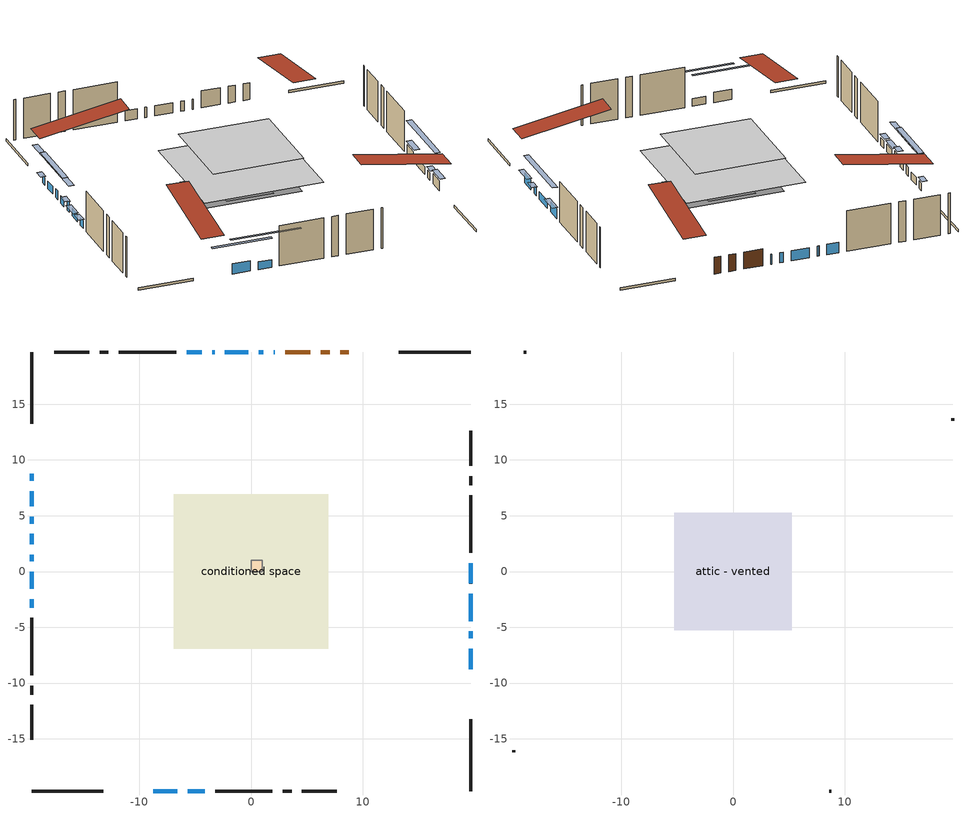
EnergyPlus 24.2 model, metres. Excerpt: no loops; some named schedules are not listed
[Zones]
conditioned space
 floor outside (Floor1 construction): -2.73,-2.73 -2.73,2.73 2.73,2.73 2.73,-2.73 z0
 floor adiabatic (AdiabaticFloorConstruction): -6.93,-6.93 -6.93,6.93 6.93,6.93 6.93,-6.93 z2.44
 floor foundation (Slab1 construction): -5.79,-3.51 -5.79,3.51 5.79,3.51 5.79,-3.51 z0
 wall outside (RimJoist1 construction): 19.67,19.67 13.25,19.67 / -19.67,-19.67 -13.25,-19.67 / -19.67,19.67 -19.67,13.25 / 19.67,-19.67 19.67,-13.25 z0:0.3
 wall outside (AdiabaticWallConstruction 1): 8.74,19.67 7.98,19.67 / 7.05,19.67 6.24,19.67 / 5.31,19.67 3.07,19.67 z0:2.03
 wall outside (AdiabaticWallConstruction): 19.67,-8.74 19.67,-6.91 / 2.14,19.67 2.04,19.67 / 1.11,19.67 0.7,19.67 / -0.23,19.67 -2.34,19.67 / 19.67,-1.08 19.67,0.75 / -3.27,19.67 -3.48,19.67 / -4.4,19.67 -5.78,19.67 / -8.74,-19.67 -6.6,-19.67 / -19.67,1.52 -19.67,0.91 z0:1.22; -19.67,8.74 -19.67,8.13 / 19.67,-5.98 19.67,-5.37 / 19.67,-4.44 19.67,-2 / -19.67,7.2 -19.67,5.83 / -19.67,3.36 -19.67,2.45 / -5.68,-19.67 -4.15,-19.67 / -19.67,-0.02 -19.67,-1.55 / -19.67,-2.47 -19.67,-3.24 z0:0.92; -19.67,4.9 -19.67,4.29 z0:1.07
 wall outside (Wall1 construction): -6.71,19.67 -11.84,19.67 / -3.22,-19.67 1.91,-19.67 / -19.67,-4.16 -19.67,-9.3 / 19.67,1.68 19.67,6.82 z0:4.88
 wall outside (Wall2 construction): -12.77,19.67 -13.57,19.67 / 2.84,-19.67 3.64,-19.67 / -19.67,-10.23 -19.67,-11.02 / 19.67,7.75 19.67,8.54 z0:4.88
 wall outside (Wall3 construction): -14.49,19.67 -17.62,19.67 / 4.57,-19.67 7.69,-19.67 / -19.67,-11.95 -19.67,-15.08 / 19.67,9.47 19.67,12.6 z0:4.88
 window (WindowConstruction): 19.67,-8.74 19.67,-6.91 z0:1.22
 window (WindowConstruction 9): -19.67,8.74 -19.67,8.13 z0:0.91
 window (WindowConstruction 10): 19.67,-5.98 19.67,-5.37 z0:0.91
 window (WindowConstruction 16): 2.14,19.67 2.04,19.67 z0:1.22
 window (WindowConstruction 17): 1.11,19.67 0.7,19.67 z0:1.22
 window (WindowConstruction 11): 19.67,-4.44 19.67,-2 z0:0.91
 window (WindowConstruction 12): -0.23,19.67 -2.34,19.67 z0:1.22
 window (WindowConstruction 13): -19.67,7.2 -19.67,5.83 z0:0.91
 window (WindowConstruction 14): -19.67,4.9 -19.67,4.29 z0:1.07
 window (WindowConstruction 1): 19.67,-1.08 19.67,0.75 z0:1.22
 window (WindowConstruction 15): -19.67,3.36 -19.67,2.45 z0:0.91
 window (WindowConstruction 2): -3.27,19.67 -3.48,19.67 z0:1.22
 window (WindowConstruction 3): -4.41,19.67 -5.78,19.67 z0:1.22
 window (WindowConstruction 4): -8.74,-19.67 -6.61,-19.67 z0:1.22
 window (WindowConstruction 5): -5.68,-19.67 -4.15,-19.67 z0:0.91
 window (WindowConstruction 6): -19.67,1.52 -19.67,0.91 z0:1.22
 window (WindowConstruction 7): -19.67,-0.02 -19.67,-1.54 z0:0.91
 window (WindowConstruction 8): -19.67,-2.47 -19.67,-3.24 z0:0.91
 door (Door): 8.74,19.67 7.98,19.67 z0:2.03
 door (Door 1): 7.05,19.67 6.24,19.67 z0:2.03
 door (Door 2): 5.31,19.67 3.07,19.67 z0:2.03
 ceiling adiabatic (AdiabaticFloorConstruction): 6.93,-6.93 6.93,6.93 -6.93,6.93 -6.93,-6.93 z2.44
furnace airloop ret air zone
 floor adiabatic (AdiabaticConst): 0,0 0,1 1,1 1,0 z0
 wall adiabatic (AdiabaticConst): 0,1 0,0 1,0 1,1 0,1 z0:1
 ceiling adiabatic (AdiabaticConst): 1,0 1,1 0,1 0,0 z1
attic - vented
 floor to conditioned space (Floor3 construction Reversed): -5.27,-5.27 -5.27,5.27 5.27,5.27 5.27,-5.27 z4.88
 wall outside (Wall4 construction): -18.55,19.67 -18.74,19.67 / 8.62,-19.67 8.81,-19.67 / -19.67,-16.01 -19.67,-16.2 / 19.67,13.52 19.67,13.72 z0:4.88
 roof outside (Roof1 construction): 9.67,19.67,4.88 9.67,9.2,6.62 12.32,9.2,6.62 12.32,19.67,4.88; -9.67,-19.67,4.88 -9.67,-9.2,6.62 -12.32,-9.2,6.62 -12.32,-19.67,4.88; -19.67,9.67,4.88 -9.2,9.67,6.62 -9.2,12.32,6.62 -19.67,12.32,4.88; 19.67,-9.67,4.88 9.2,-9.67,6.62 9.2,-12.32,6.62 19.67,-12.32,4.88
shading: 19.67,-6.61 19.67,-9.04 20.28,-9.04 20.28,-6.61 z1.52; -19.67,7.83 -19.67,9.04 -20.28,9.04 -20.28,7.83 z1.21; 19.67,-5.07 19.67,-6.28 20.28,-6.28 20.28,-5.07 z1.21; 19.67,1.05 19.67,-7.49 20.28,-7.49 20.28,1.05 z3.97; -19.67,2.78 -19.67,10.25 -20.28,10.25 -20.28,2.78 z3.97; -19.67,1.24 -19.67,7.95 -20.28,7.95 -20.28,1.24 z4.12; 19.67,1.05 19.67,-1.37 20.28,-1.37 20.28,1.05 z1.52; -19.67,-0.6 -19.67,6.41 -20.28,6.41 -20.28,-0.6 z3.97; -4.16,-19.67 -11.18,-19.67 -11.18,-19.97 -4.16,-19.97 z3.66; -0.8,-19.67 -9.03,-19.67 -9.03,-19.97 -0.8,-19.97 z4.26; -19.67,0.61 -19.67,1.82 -20.28,1.82 -20.28,0.61 z1.52; -19.67,-1.84 -19.67,0.28 -20.28,0.28 -20.28,-1.84 z1.21; -19.67,-3.53 -19.67,-2.18 -20.28,-2.18 -20.28,-3.53 z1.21
[Building]
Building 1: Terrain=Suburbs
[Site:Location]
Vancouver Intl AP_BC: Latitude {deg}=49.19; Longitude {deg}=-123.18; Time Zone {hr}=-8; Elevation {m}=4; Keep Site Location Information=Yes
[Site:GroundTemperature:Shallow]
8.06451, 6.96315, 6.87495, 7.3976, 9.49575, 11.5841, 13.3946, 14.5416, 14.639, 13.7062, 11.9418, 9.91751
[Site:WaterMainsTemperature]
Calculation Method=Schedule; Temperature Schedule=mains temperature schedule
[Material] Roughness=Rough; Thermal Absorptance=0.9
Name | Thickness {m} | Conductivity {W/m-K} | Density {kg/m3} | Specific Heat {J/kg-K} | Solar Absorptance | Visible Absorptance
asphalt or fiberglass shingles | 0.00635 | 0.162714 | 1121.4 | 1465.45 | 0.4 | 0.4
ceiling loosefill ins | 0.169333 | 0.0480833 | 16.02 | 1046.75 | 0.7 | 0.7
ceiling stud and cavity | 0.1397 | 0.177091 | 65.682 | 1177.47 | 0.7 | 0.7
concrete 4.0 in. | 0.1016 | 1.803125 | 2242.8 | 837.4 | 0.7 | 0.7
door material | 0.04445 | 0.0451087 | 512.64 | 1214.23 | 0.7 | 0.7
door material 1 | 0.04445 | 0.188738 | 512.64 | 1214.23 | 0.7 | 0.7
floor covering | 0.0127 | 0.0433444 | 54.468 | 1339.84 | 0.6 | 0.6
floor rigid ins | 0.051816 | 0.029427 | 32.04 | 1214.23 | 0.7 | 0.7
floor rigid ins 1; wall rigid ins | 0.512978 | 0.029427 | 32.04 | 1214.23 | 0.7 | 0.7
floor stud and cavity | 0.1397 | 0.477371 | 92.3553 | 1139.71 | 0.7 | 0.7
floor stud and cavity 1 | 0.1397 | 1.75129 | 37.0049 | 1207.88 | 0.7 | 0.7
furniture material conditioned space 1 | 0.1524 | 0.115458 | 640.8 | 1214.23 | 0.6 | 0.6
gypsum board | 0.0127 | 0.160291 | 801 | 837.4 | 0.6 | 0.6
osb sheathing 0.5 in. | 0.0127 | 0.115458 | 512.64 | 1214.23 | 0.7 | 0.7
osb sheathing 0.75 in. | 0.01905 | 0.115458 | 512.64 | 1214.23 | 0.7 | 0.7
osb sheathing 2.0 in. | 0.0508 | 0.115458 | 512.64 | 1214.23 | 0.7 | 0.7
rim joist stud and cavity | 0.0508 | 0.0310355 | 125.044 | 1163.47 | 0.6 | 0.6
wall stud and cavity | 0.1397 | 0.102109 | 139.0536 | 1170.24 | 0.7 | 0.7
wall stud and cavity 1 | 0.1397 | 0.100049 | 139.0536 | 1170.24 | 0.7 | 0.7
wall stud and cavity 2 | 0.1397 | 0.101326 | 139.0536 | 1170.24 | 0.7 | 0.7
wall stud and cavity 3 | 0.0889 | 6.1454 | 50.32683 | 1063.81 | 0.6 | 0.6
wall stud and cavity 4 | 0.0889 | 0.380278 | 52.3479 | 1209.89 | 0.7 | 0.7
wall stud and cavity 5 | 0.0889 | 0.391764 | 83.0341 | 1211.67 | 0.7 | 0.7
wood siding | 0.0254 | 0.102417 | 544.68 | 1172.36 | 0.4 | 0.4
wood siding 1 | 0.00254 | 0.102417 | 544.68 | 1172.36 | 0.4 | 0.4
wood siding 2; wood siding 3; wood siding 4 | 0.0254 | 0.102417 | 544.68 | 1172.36 | 0.7 | 0.7
[Material:NoMass]
Adiabatic: Roughness=Rough; Thermal Resistance {m2-K/W}=176.1; Thermal Absorptance=0.9; Solar Absorptance=0.7; Visible Absorptance=0.7
[WindowMaterial:SimpleGlazingSystem]
Name | U-Factor {W/m2-K} | Solar Heat Gain Coefficient
WindowMaterial | 4.12677 | 0.69
WindowMaterial 1 | 6.92943 | 0.77
WindowMaterial 10 | 4.644604 | 0.66
WindowMaterial 11 | 3.85934 | 0.7
WindowMaterial 12 | 4.5407 | 0.66
WindowMaterial 13 | 5.16244 | 0.63
WindowMaterial 14 | 7.30361 | 0.72
WindowMaterial 15 | 4.31017 | 0.48
WindowMaterial 16 | 4.709901 | 0.57
WindowMaterial 2 | 7.65622 | 0.49
WindowMaterial 3 | 4.33459 | 0.67
WindowMaterial 4 | 4.03535 | 0.69
WindowMaterial 5 | 4.45837 | 0.67
WindowMaterial 6 | 5.03752 | 0.63
WindowMaterial 7 | 5.104522 | 0.63
WindowMaterial 8 | 5.33051 | 0.62
WindowMaterial 9 | 7.50177 | 0.69
[Construction]
AdiabaticConst: Adiabatic
AdiabaticFloorConstruction: floor stud and cavity 1, floor rigid ins 1, osb sheathing 0.75 in., floor covering
AdiabaticWallConstruction: wood siding 3, wall rigid ins, wall stud and cavity 4, gypsum board
AdiabaticWallConstruction 1: wood siding 4, wall rigid ins, wall stud and cavity 4, gypsum board
Door; Door 2: door material
Door 1: door material 1
Floor1 construction: floor stud and cavity, floor rigid ins, osb sheathing 0.75 in., floor covering
Floor3 construction Reversed: gypsum board, ceiling stud and cavity, ceiling loosefill ins
furniture construction conditioned space 1: furniture material conditioned space 1
PartitionWallConstruction: gypsum board, wall stud and cavity 5, gypsum board
RimJoist1 construction: wood siding 2, osb sheathing 2.0 in., rim joist stud and cavity
Roof1 construction: asphalt or fiberglass shingles
Slab1 construction: concrete 4.0 in.
Wall1 construction: wood siding, osb sheathing 0.5 in., wall stud and cavity, gypsum board
Wall2 construction: wood siding, osb sheathing 0.5 in., wall stud and cavity 1, gypsum board
Wall3 construction: wood siding, osb sheathing 0.5 in., wall stud and cavity 2, gypsum board
Wall4 construction: wood siding 1, wall stud and cavity 3
WindowConstruction: WindowMaterial
WindowConstruction 1: WindowMaterial 1
WindowConstruction 10: WindowMaterial 9
WindowConstruction 11: WindowMaterial 10
WindowConstruction 12: WindowMaterial 11
WindowConstruction 13: WindowMaterial 12
WindowConstruction 14: WindowMaterial 13
WindowConstruction 15: WindowMaterial 14
WindowConstruction 16: WindowMaterial 15
WindowConstruction 17: WindowMaterial 16
WindowConstruction 2: WindowMaterial 2
WindowConstruction 3: WindowMaterial 3
WindowConstruction 4: WindowMaterial 4
WindowConstruction 5; WindowConstruction 7: WindowMaterial 5
WindowConstruction 6: WindowMaterial 6
WindowConstruction 8: WindowMaterial 7
WindowConstruction 9: WindowMaterial 8
[Zone] Multiplier=1
Name | Volume {m3} | Part of Total Floor Area
attic - vented | 32.0906 | Yes
conditioned space | 493.7 | Yes
furnace airloop ret air zone | 1 | No
[Space]
Name | Zone | Volume {m3} | Space Type
attic - vented 1 | attic - vented | 32.0906
conditioned space 1 | conditioned space | 493.7
furnace airloop ret air space | furnace airloop ret air zone |  | Plenum Space Type
[OtherEquipment] Design Level Calculation Method=EquipmentLevel
Name | Fuel Type | Zone or ZoneList or Space or SpaceList | Schedule | Design Level {W} | Fraction Latent | Fraction Radiant | Fraction Lost
furnace airloop_0 RetCondToDZ; furnace airloop_0 SupCondToDZ; furnace airloop_0 SupSensLkToDZ | None | attic - vented 1 | Always On Discrete | 0 | 0 | 0 | 0
furnace airloop_0 SupLatLkToDZ | None | attic - vented 1 | Always On Discrete | 0 | 1 | 0 | 0
clothes dryer 1 | Electricity | conditioned space 1 | clothes dryer schedule | 0 | 0.015 | 0.081 | 0.85
cooking range 1 | Electricity | conditioned space 1 | cooking range schedule | 0 | 0.08 | 0.432 | 0.2
furnace airloop_0 SupCondToLv; furnace airloop_0 SupSensLkToCond; mech vent house fan sensible load | None | conditioned space 1 | Always On Discrete | 0 | 0 | 0 | 0
furnace airloop_0 SupLatLkToCond; mech vent house fan latent load | None | conditioned space 1 | Always On Discrete | 0 | 1 | 0 | 0
general water use latent | None | conditioned space 1 | general water use schedule | 62.594 | 1 | 0 | 0
general water use sensible | None | conditioned space 1 | general water use schedule | -61.6891 | 0 | 0.6 | 0
water heater energy adjustment1 | NaturalGas | conditioned space 1 | Always On Discrete | 0.01 | 0 | 0 | 1
furnace airloop_0 RetCondToRP; furnace airloop_0 RetSensLkToRP | None | furnace airloop ret air space | Always On Discrete | 0 | 0 | 0 | 0
furnace airloop_0 RetLatLkToRP | None | furnace airloop ret air space | Always On Discrete | 0 | 1 | 0 | 0
[ZoneInfiltration:DesignFlowRate] Schedule=Always On Discrete; Design Flow Rate Calculation Method=Flow/Zone; Design Flow Rate {m3/s}=0
Name | Zone or ZoneList or Space or SpaceList
attic_vented 1 duct leakage imbalance infil flow | attic - vented 1
infil flow; natural vent flow; whole house fan flow | conditioned space 1
[ZoneInfiltration:EffectiveLeakageArea]
infil attic - vented 1: Zone or Space=attic - vented 1; Schedule=Always On Discrete; Effective Air Leakage Area {cm2}=4597.66; Stack Coefficient=0.000460456; Wind Coefficient=1.44982e-05
[ZoneMixing] Schedule=Always On Continuous; Design Flow Rate Calculation Method=Flow/Zone; Design Flow Rate {m3/s}=0
Name | Zone or Space | Source Zone or Space
furnace airloop_0 ZoneMixCondToDZ mix; whole house fan mix | attic - vented | conditioned space
furnace airloop_0 ZoneMixDZToCond mix | conditioned space | attic - vented
[SurfaceProperty:ExposedFoundationPerimeter]
Slab1: Exposed Perimeter Calculation Method=TotalExposedPerimeter; Total Exposed Perimeter {m}=37.184
[InternalMass] Zone or ZoneList=conditioned space; Space or SpaceList=conditioned space 1
Name | Construction | Surface Area {m2}
furniture mass conditioned space 1 | furniture construction conditioned space 1 | 121.364
partition wall mass | PartitionWallConstruction | 303.41
[Lights]
interior lighting: Zone or ZoneList or Space or SpaceList=conditioned space 1; Schedule=interior lighting schedule; Design Level Calculation Method=LightingLevel; Lighting Level {W}=343.2; Return Air Fraction=0; Fraction Radiant=0.6; Fraction Visible=0.2; Fraction Replaceable=1
[People]
occupants: Zone or ZoneList or Space or SpaceList=conditioned space 1; Number of People Schedule=occupants schedule; Number of People Calculation Method=People; Number of People=3; Fraction Radiant=0.314171; Sensible Heat Fraction=0.56303; Activity Level Schedule=occupants activity schedule; Carbon Dioxide Generation Rate {m3/s-W}=0; Enable ASHRAE 55 Comfort Warnings=No; Mean Radiant Temperature Calculation Type=EnclosureAveraged
[ElectricEquipment] Zone or ZoneList or Space or SpaceList=conditioned space 1; Design Level Calculation Method=EquipmentLevel
Name | Schedule | Design Level {W} | Fraction Latent | Fraction Radiant | Fraction Lost
clothes dryer | clothes dryer schedule | 140.772 | 0.015 | 0.081 | 0.85
clothes washer | clothes washer schedule | 32.1985 | 0.03 | 0.162 | 0.7
cooking range | cooking range schedule | 215.147 | 0.08 | 0.432 | 0.2
dishwasher | dishwasher schedule | 66.8632 | 0.3 | 0.18 | 0.4
fridge | fridge schedule | 72.9452 | 0 | 0.6 | 0
mech vent bath fan 0 | mech vent bath fan 0 schedule | 25.1 | 0 | 0 | 1
mech vent bath fan 1 | mech vent bath fan 1 schedule | 25.1 | 0 | 0 | 1
mech vent house fan | mech vent house fan schedule | 0 | 0 | 0 | 1
mech vent house fan cfis | mech vent house fan cfis schedule | 0 | 0 | 0 | 0
mech vent range fan 0 | mech vent range fan 0 schedule | 57 | 0 | 0 | 1
misc plug loads | misc plug loads schedule | 494.7 | 0.045 | 0.513 | 0.1
whole house fan | Always On Discrete | 0 | 0 | 0 | 1
[SpaceList]
Plenum Space Type: furnace airloop ret air space
[AirLoopHVAC:ReturnPlenum]
Air Loop HVAC Return Plenum 1: Zone=furnace airloop ret air zone
[Foundation:Kiva]
Foundation Kiva 1: Initial Indoor Air Temperature {C}=18; Wall Height Above Grade {m}=0.1016; Wall Depth Below Slab {m}=0.2032
[Foundation:Kiva:Settings]
Soil Conductivity {W/m-K}=0.849921; Soil Density {kg/m3}=1842.3; Soil Specific Heat {J/kg-K}=418.7; Ground Solar Absorptivity=0.9; Ground Thermal Absorptivity=0.9; Ground Surface Roughness {m}=0.03; Far-Field Width {m}=40; Deep-Ground Boundary Condition=ZeroFlux; Deep-Ground Depth {m}=40; Minimum Cell Dimension {m}=0.2; Maximum Cell Growth Coefficient=3; Simulation Timestep=Timestep
[Exterior:Lights]
exterior lighting: Schedule=exterior lighting schedule; Design Level {W}=75.6
[EnergyManagementSystem:Sensor] Output:Variable or Output:Meter Index Key=attic - vented
Name | Output:Variable or Output:Meter
furnace_airloop_0_DZ_T_s | Zone Air Temperature
furnace_airloop_0_DZ_W_s | Zone Mean Air Humidity Ratio
[Schedule:Constant]
Name | Hourly Value
Always On Discrete; Always On Continuous; mech vent house fan schedule; mech vent house fan cfis schedule | 1
occupants activity schedule | 117.228
fridge schedule | 0
[Schedule:Week:Daily]
interior lighting schedule Week Rule - Jan1-Jan27: interior lighting schedule day, interior lighting schedule day, interior lighting schedule day, interior lighting schedule day, interior lighting schedule day, interior lighting schedule day, interior lighting schedule day, interior lighting schedule default day, interior lighting schedule default day, interior lighting schedule default day, interior lighting schedule default day, interior lighting schedule default day
interior lighting schedule Week Rule - Jan28-Feb3: interior lighting schedule day, interior lighting schedule day, interior lighting schedule day, interior lighting schedule day, interior lighting schedule day 1, interior lighting schedule day 1, interior lighting schedule day 1, interior lighting schedule default day, interior lighting schedule default day, interior lighting schedule default day, interior lighting schedule default day, interior lighting schedule default day
interior lighting schedule Week Rule - Feb4-Feb24: interior lighting schedule day 1, interior lighting schedule day 1, interior lighting schedule day 1, interior lighting schedule day 1, interior lighting schedule day 1, interior lighting schedule day 1, interior lighting schedule day 1, interior lighting schedule default day, interior lighting schedule default day, interior lighting schedule default day, interior lighting schedule default day, interior lighting schedule default day
interior lighting schedule Week Rule - Feb25-Mar3: interior lighting schedule day 1, interior lighting schedule day 1, interior lighting schedule day 1, interior lighting schedule day 1, interior lighting schedule day 2, interior lighting schedule day 2, interior lighting schedule day 2, interior lighting schedule default day, interior lighting schedule default day, interior lighting schedule default day, interior lighting schedule default day, interior lighting schedule default day
interior lighting schedule Week Rule - Mar4-Mar31: interior lighting schedule day 2, interior lighting schedule day 2, interior lighting schedule day 2, interior lighting schedule day 2, interior lighting schedule day 2, interior lighting schedule day 2, interior lighting schedule day 2, interior lighting schedule default day, interior lighting schedule default day, interior lighting schedule default day, interior lighting schedule default day, interior lighting schedule default day
interior lighting schedule Week Rule - Apr1-Apr28: interior lighting schedule day 3, interior lighting schedule day 3, interior lighting schedule day 3, interior lighting schedule day 3, interior lighting schedule day 3, interior lighting schedule day 3, interior lighting schedule day 3, interior lighting schedule default day, interior lighting schedule default day, interior lighting schedule default day, interior lighting schedule default day, interior lighting schedule default day
interior lighting schedule Week Rule - Apr29-May5: interior lighting schedule day 3, interior lighting schedule day 3, interior lighting schedule day 4, interior lighting schedule day 4, interior lighting schedule day 4, interior lighting schedule day 4, interior lighting schedule day 4, interior lighting schedule default day, interior lighting schedule default day, interior lighting schedule default day, interior lighting schedule default day, interior lighting schedule default day
interior lighting schedule Week Rule - May6-May26: interior lighting schedule day 4, interior lighting schedule day 4, interior lighting schedule day 4, interior lighting schedule day 4, interior lighting schedule day 4, interior lighting schedule day 4, interior lighting schedule day 4, interior lighting schedule default day, interior lighting schedule default day, interior lighting schedule default day, interior lighting schedule default day, interior lighting schedule default day
interior lighting schedule Week Rule - May27-Jun2: interior lighting schedule day 4, interior lighting schedule day 4, interior lighting schedule day 4, interior lighting schedule day 4, interior lighting schedule day 4, interior lighting schedule day 5, interior lighting schedule day 5, interior lighting schedule default day, interior lighting schedule default day, interior lighting schedule default day, interior lighting schedule default day, interior lighting schedule default day
interior lighting schedule Week Rule - Jun3-Jun30: interior lighting schedule day 5, interior lighting schedule day 5, interior lighting schedule day 5, interior lighting schedule day 5, interior lighting schedule day 5, interior lighting schedule day 5, interior lighting schedule day 5, interior lighting schedule default day, interior lighting schedule default day, interior lighting schedule default day, interior lighting schedule default day, interior lighting schedule default day
interior lighting schedule Week Rule - Jul1-Jul28: interior lighting schedule day 6, interior lighting schedule day 6, interior lighting schedule day 6, interior lighting schedule day 6, interior lighting schedule day 6, interior lighting schedule day 6, interior lighting schedule day 6, interior lighting schedule default day, interior lighting schedule default day, interior lighting schedule default day, interior lighting schedule default day, interior lighting schedule default day
interior lighting schedule Week Rule - Jul29-Aug4: interior lighting schedule day 6, interior lighting schedule day 6, interior lighting schedule day 6, interior lighting schedule day 7, interior lighting schedule day 7, interior lighting schedule day 7, interior lighting schedule day 7, interior lighting schedule default day, interior lighting schedule default day, interior lighting schedule default day, interior lighting schedule default day, interior lighting schedule default day
interior lighting schedule Week Rule - Aug5-Aug25: interior lighting schedule day 7, interior lighting schedule day 7, interior lighting schedule day 7, interior lighting schedule day 7, interior lighting schedule day 7, interior lighting schedule day 7, interior lighting schedule day 7, interior lighting schedule default day, interior lighting schedule default day, interior lighting schedule default day, interior lighting schedule default day, interior lighting schedule default day
interior lighting schedule Week Rule - Aug26-Sep1: interior lighting schedule day 7, interior lighting schedule day 7, interior lighting schedule day 7, interior lighting schedule day 7, interior lighting schedule day 7, interior lighting schedule day 7, interior lighting schedule day 8, interior lighting schedule default day, interior lighting schedule default day, interior lighting schedule default day, interior lighting schedule default day, interior lighting schedule default day
interior lighting schedule Week Rule - Sep2-Sep29: interior lighting schedule day 8, interior lighting schedule day 8, interior lighting schedule day 8, interior lighting schedule day 8, interior lighting schedule day 8, interior lighting schedule day 8, interior lighting schedule day 8, interior lighting schedule default day, interior lighting schedule default day, interior lighting schedule default day, interior lighting schedule default day, interior lighting schedule default day
interior lighting schedule Week Rule - Sep30-Oct6: interior lighting schedule day 8, interior lighting schedule day 9, interior lighting schedule day 9, interior lighting schedule day 9, interior lighting schedule day 9, interior lighting schedule day 9, interior lighting schedule day 9, interior lighting schedule default day, interior lighting schedule default day, interior lighting schedule default day, interior lighting schedule default day, interior lighting schedule default day
interior lighting schedule Week Rule - Oct7-Oct27: interior lighting schedule day 9, interior lighting schedule day 9, interior lighting schedule day 9, interior lighting schedule day 9, interior lighting schedule day 9, interior lighting schedule day 9, interior lighting schedule day 9, interior lighting schedule default day, interior lighting schedule default day, interior lighting schedule default day, interior lighting schedule default day, interior lighting schedule default day
interior lighting schedule Week Rule - Oct28-Nov3: interior lighting schedule day 9, interior lighting schedule day 9, interior lighting schedule day 9, interior lighting schedule day 9, interior lighting schedule day 10, interior lighting schedule day 10, interior lighting schedule day 10, interior lighting schedule default day, interior lighting schedule default day, interior lighting schedule default day, interior lighting schedule default day, interior lighting schedule default day
interior lighting schedule Week Rule - Nov4-Nov24: interior lighting schedule day 10, interior lighting schedule day 10, interior lighting schedule day 10, interior lighting schedule day 10, interior lighting schedule day 10, interior lighting schedule day 10, interior lighting schedule day 10, interior lighting schedule default day, interior lighting schedule default day, interior lighting schedule default day, interior lighting schedule default day, interior lighting schedule default day
interior lighting schedule Week Rule - Nov25-Dec1: interior lighting schedule day 10, interior lighting schedule day 10, interior lighting schedule day 10, interior lighting schedule day 10, interior lighting schedule day 10, interior lighting schedule day 10, interior lighting schedule day 11, interior lighting schedule default day, interior lighting schedule default day, interior lighting schedule default day, interior lighting schedule default day, interior lighting schedule default day
interior lighting schedule Week Rule - Dec2-Dec31: interior lighting schedule day 11, interior lighting schedule day 11, interior lighting schedule day 11, interior lighting schedule day 11, interior lighting schedule day 11, interior lighting schedule day 11, interior lighting schedule day 11, interior lighting schedule default day, interior lighting schedule default day, interior lighting schedule default day, interior lighting schedule default day, interior lighting schedule default day
occupants schedule Week Rule - Jan1-Dec31: occupants schedule day, occupants schedule day, occupants schedule day, occupants schedule day, occupants schedule day, occupants schedule day, occupants schedule day, occupants schedule default day, occupants schedule default day, occupants schedule default day, occupants schedule default day, occupants schedule default day
clothes dryer schedule Week Rule - Jan1-Dec31: clothes dryer schedule day, clothes dryer schedule day, clothes dryer schedule day, clothes dryer schedule day, clothes dryer schedule day, clothes dryer schedule day, clothes dryer schedule day, clothes dryer schedule default day, clothes dryer schedule default day, clothes dryer schedule default day, clothes dryer schedule default day, clothes dryer schedule default day
clothes washer schedule Week Rule - Jan1-Dec31: clothes washer schedule day, clothes washer schedule day, clothes washer schedule day, clothes washer schedule day, clothes washer schedule day, clothes washer schedule day, clothes washer schedule day, clothes washer schedule default day, clothes washer schedule default day, clothes washer schedule default day, clothes washer schedule default day, clothes washer schedule default day
cooking range schedule Week Rule - Jan1-Dec31: cooking range schedule day, cooking range schedule day, cooking range schedule day, cooking range schedule day, cooking range schedule day, cooking range schedule day, cooking range schedule day, cooking range schedule default day, cooking range schedule default day, cooking range schedule default day, cooking range schedule default day, cooking range schedule default day
dishwasher schedule Week Rule - Jan1-Dec31: dishwasher schedule day, dishwasher schedule day, dishwasher schedule day, dishwasher schedule day, dishwasher schedule day, dishwasher schedule day, dishwasher schedule day, dishwasher schedule default day, dishwasher schedule default day, dishwasher schedule default day, dishwasher schedule default day, dishwasher schedule default day
mech vent bath fan 0 schedule Week Rule - Jan1-Dec31: mech vent bath fan 0 schedule day, mech vent bath fan 0 schedule day, mech vent bath fan 0 schedule day, mech vent bath fan 0 schedule day, mech vent bath fan 0 schedule day, mech vent bath fan 0 schedule day, mech vent bath fan 0 schedule day, mech vent bath fan 0 schedule default day, mech vent bath fan 0 schedule default day, mech vent bath fan 0 schedule default day, mech vent bath fan 0 schedule default day, mech vent bath fan 0 schedule default day
mech vent bath fan 1 schedule Week Rule - Jan1-Dec31: mech vent bath fan 1 schedule day, mech vent bath fan 1 schedule day, mech vent bath fan 1 schedule day, mech vent bath fan 1 schedule day, mech vent bath fan 1 schedule day, mech vent bath fan 1 schedule day, mech vent bath fan 1 schedule day, mech vent bath fan 1 schedule default day, mech vent bath fan 1 schedule default day, mech vent bath fan 1 schedule default day, mech vent bath fan 1 schedule default day, mech vent bath fan 1 schedule default day
mech vent range fan 0 schedule Week Rule - Jan1-Dec31: mech vent range fan 0 schedule day, mech vent range fan 0 schedule day, mech vent range fan 0 schedule day, mech vent range fan 0 schedule day, mech vent range fan 0 schedule day, mech vent range fan 0 schedule day, mech vent range fan 0 schedule day, mech vent range fan 0 schedule default day, mech vent range fan 0 schedule default day, mech vent range fan 0 schedule default day, mech vent range fan 0 schedule default day, mech vent range fan 0 schedule default day
misc plug loads schedule Week Rule - Jan1-Dec31: misc plug loads schedule day, misc plug loads schedule day, misc plug loads schedule day, misc plug loads schedule day, misc plug loads schedule day, misc plug loads schedule day, misc plug loads schedule day, misc plug loads schedule default day, misc plug loads schedule default day, misc plug loads schedule default day, misc plug loads schedule default day, misc plug loads schedule default day
general water use schedule Week Rule - Jan1-Dec31: general water use schedule day, general water use schedule day, general water use schedule day, general water use schedule day, general water use schedule day, general water use schedule day, general water use schedule day, general water use schedule default day, general water use schedule default day, general water use schedule default day, general water use schedule default day, general water use schedule default day
exterior lighting schedule Week Rule - Jan1-Jan27: exterior lighting schedule day, exterior lighting schedule day, exterior lighting schedule day, exterior lighting schedule day, exterior lighting schedule day, exterior lighting schedule day, exterior lighting schedule day, exterior lighting schedule default day, exterior lighting schedule default day, exterior lighting schedule default day, exterior lighting schedule default day, exterior lighting schedule default day
exterior lighting schedule Week Rule - Jan28-Feb3: exterior lighting schedule day, exterior lighting schedule day, exterior lighting schedule day, exterior lighting schedule day, exterior lighting schedule day 1, exterior lighting schedule day 1, exterior lighting schedule day 1, exterior lighting schedule default day, exterior lighting schedule default day, exterior lighting schedule default day, exterior lighting schedule default day, exterior lighting schedule default day
exterior lighting schedule Week Rule - Feb4-Feb24: exterior lighting schedule day 1, exterior lighting schedule day 1, exterior lighting schedule day 1, exterior lighting schedule day 1, exterior lighting schedule day 1, exterior lighting schedule day 1, exterior lighting schedule day 1, exterior lighting schedule default day, exterior lighting schedule default day, exterior lighting schedule default day, exterior lighting schedule default day, exterior lighting schedule default day
exterior lighting schedule Week Rule - Feb25-Mar3: exterior lighting schedule day 1, exterior lighting schedule day 1, exterior lighting schedule day 1, exterior lighting schedule day 1, exterior lighting schedule day 2, exterior lighting schedule day 2, exterior lighting schedule day 2, exterior lighting schedule default day, exterior lighting schedule default day, exterior lighting schedule default day, exterior lighting schedule default day, exterior lighting schedule default day
[Schedule:Year]
interior lighting schedule: interior lighting schedule Week Rule - Jan1-Jan27, 1, 1, 1, 27, interior lighting schedule Week Rule - Jan28-Feb3, 1, 28, 2, 3, interior lighting schedule Week Rule - Feb4-Feb24, 2, 4, 2, 24, interior lighting schedule Week Rule - Feb25-Mar3, 2, 25, 3, 3, interior lighting schedule Week Rule - Mar4-Mar31, 3, 4, 3, 31, interior lighting schedule Week Rule - Apr1-Apr28, 4, 1, 4, 28, interior lighting schedule Week Rule - Apr29-May5, 4, 29, 5, 5, interior lighting schedule Week Rule - May6-May26, 5, 6, 5, 26, interior lighting schedule Week Rule - May27-Jun2, 5, 27, 6, 2, interior lighting schedule Week Rule - Jun3-Jun30, 6, 3, 6, 30, interior lighting schedule Week Rule - Jul1-Jul28, 7, 1, 7, 28, interior lighting schedule Week Rule - Jul29-Aug4, 7, 29, 8, 4, interior lighting schedule Week Rule - Aug5-Aug25, 8, 5, 8, 25, interior lighting schedule Week Rule - Aug26-Sep1, 8, 26, 9, 1, interior lighting schedule Week Rule - Sep2-Sep29, 9, 2, 9, 29, interior lighting schedule Week Rule - Sep30-Oct6, 9, 30, 10, 6, interior lighting schedule Week Rule - Oct7-Oct27, 10, 7, 10, 27, interior lighting schedule Week Rule - Oct28-Nov3, 10, 28, 11, 3, interior lighting schedule Week Rule - Nov4-Nov24, 11, 4, 11, 24, interior lighting schedule Week Rule - Nov25-Dec1, 11, 25, 12, 1, interior lighting schedule Week Rule - Dec2-Dec31, 12, 2, 12, 31
occupants schedule: occupants schedule Week Rule - Jan1-Dec31, 1, 1, 12, 31
clothes dryer schedule: clothes dryer schedule Week Rule - Jan1-Dec31, 1, 1, 12, 31
clothes washer schedule: clothes washer schedule Week Rule - Jan1-Dec31, 1, 1, 12, 31
cooking range schedule: cooking range schedule Week Rule - Jan1-Dec31, 1, 1, 12, 31
dishwasher schedule: dishwasher schedule Week Rule - Jan1-Dec31, 1, 1, 12, 31
mech vent bath fan 0 schedule: mech vent bath fan 0 schedule Week Rule - Jan1-Dec31, 1, 1, 12, 31
mech vent bath fan 1 schedule: mech vent bath fan 1 schedule Week Rule - Jan1-Dec31, 1, 1, 12, 31
mech vent range fan 0 schedule: mech vent range fan 0 schedule Week Rule - Jan1-Dec31, 1, 1, 12, 31
misc plug loads schedule: misc plug loads schedule Week Rule - Jan1-Dec31, 1, 1, 12, 31
general water use schedule: general water use schedule Week Rule - Jan1-Dec31, 1, 1, 12, 31
exterior lighting schedule: exterior lighting schedule Week Rule - Jan1-Jan27, 1, 1, 1, 27, exterior lighting schedule Week Rule - Jan28-Feb3, 1, 28, 2, 3, exterior lighting schedule Week Rule - Feb4-Feb24, 2, 4, 2, 24, exterior lighting schedule Week Rule - Feb25-Mar3, 2, 25, 3, 3, exterior lighting schedule Week Rule - Mar4-Mar31, 3, 4, 3, 31, exterior lighting schedule Week Rule - Apr1-Apr28, 4, 1, 4, 28, exterior lighting schedule Week Rule - Apr29-May5, 4, 29, 5, 5, exterior lighting schedule Week Rule - May6-May26, 5, 6, 5, 26, exterior lighting schedule Week Rule - May27-Jun2, 5, 27, 6, 2, exterior lighting schedule Week Rule - Jun3-Jun30, 6, 3, 6, 30, exterior lighting schedule Week Rule - Jul1-Jul28, 7, 1, 7, 28, exterior lighting schedule Week Rule - Jul29-Aug4, 7, 29, 8, 4, exterior lighting schedule Week Rule - Aug5-Aug25, 8, 5, 8, 25, exterior lighting schedule Week Rule - Aug26-Sep1, 8, 26, 9, 1, exterior lighting schedule Week Rule - Sep2-Sep29, 9, 2, 9, 29, exterior lighting schedule Week Rule - Sep30-Oct6, 9, 30, 10, 6, exterior lighting schedule Week Rule - Oct7-Oct27, 10, 7, 10, 27, exterior lighting schedule Week Rule - Oct28-Nov3, 10, 28, 11, 3, exterior lighting schedule Week Rule - Nov4-Nov24, 11, 4, 11, 24, exterior lighting schedule Week Rule - Nov25-Dec1, 11, 25, 12, 1, exterior lighting schedule Week Rule - Dec2-Dec31, 12, 2, 12, 31
[Schedule:Compact]
mains temperature schedule: Through: 01/01, For: AllDays, Until: 24:00, 11.375, Through: 01/02, For: AllDays, Until: 24:00, 11.3367, Through: 01/03, For: AllDays, Until: 24:00, 11.2994, Through: 01/04, For: AllDays, Until: 24:00, 11.2628, Through: 01/05, For: AllDays, Until: 24:00, 11.2267, Through: 01/06, For: AllDays, Until: 24:00, 11.1917, Through: 01/07, For: AllDays, Until: 24:00, 11.1578, Through: 01/08, For: AllDays, Until: 24:00, 11.1244, Through: 01/09, For: AllDays, Until: 24:00, 11.0917, Through: 01/10, For: AllDays, Until: 24:00, 11.06, Through: 01/11, For: AllDays, Until: 24:00, 11.0289, Through: 01/12, For: AllDays, Until: 24:00, 10.9989, Through: 01/13, For: AllDays, Until: 24:00, 10.97, Through: 01/14, For: AllDays, Until: 24:00, 10.9417, Through: 01/15, For: AllDays, Until: 24:00, 10.9139, Through: 01/16, For: AllDays, Until: 24:00, 10.8878, Through: 01/17, For: AllDays, Until: 24:00, 10.8622, Through: 01/18, For: AllDays, Until: 24:00, 10.8372, Through: 01/19, For: AllDays, Until: 24:00, 10.8133, Through: 01/20, For: AllDays, Until: 24:00, 10.7906, Through: 01/21, For: AllDays, Until: 24:00, 10.7683, Through: 01/22, For: AllDays, Until: 24:00, 10.7478, Through: 01/23, For: AllDays, Until: 24:00, 10.7272, Through: 01/24, For: AllDays, Until: 24:00, 10.7083, Through: 01/25, For: AllDays, Until: 24:00, 10.69, Through: 01/26, For: AllDays, Until: 24:00, 10.6728, Through: 01/27, For: AllDays, Until: 24:00, 10.6567, Through: 01/28, For: AllDays, Until: 24:00, 10.6411, Through: 01/29, For: AllDays, Until: 24:00, 10.6267, Through: 01/30, For: AllDays, Until: 24:00, 10.6133, Through: 01/31, For: AllDays, Until: 24:00, 10.6011, Through: 02/01, For: AllDays, Until: 24:00, 10.59, Through: 02/02, For: AllDays, Until: 24:00, 10.5794, Through: 02/03, For: AllDays, Until: 24:00, 10.57, Through: 02/04, For: AllDays, Until: 24:00, 10.5617, Through: 02/05, For: AllDays, Until: 24:00, 10.5539, Through: 02/06, For: AllDays, Until: 24:00, 10.5478, Through: 02/07, For: AllDays, Until: 24:00, 10.5422, Through: 02/08, For: AllDays, Until: 24:00, 10.5378, Through: 02/09, For: AllDays, Until: 24:00, 10.5339, Through: 02/10, For: AllDays, Until: 24:00, 10.5317, Through: 02/11, For: AllDays, Until: 24:00, 10.53, Through: 02/12, For: AllDays, Until: 24:00, 10.53, Through: 02/13, For: AllDays, Until: 24:00, 10.5306, Through: 02/14, For: AllDays, Until: 24:00, 10.5317, Through: 02/15, For: AllDays, Until: 24:00, 10.5344, Through: 02/16, For: AllDays, Until: 24:00, 10.5378, Through: 02/17, For: AllDays, Until: 24:00, 10.5428, Through: 02/18, For: AllDays, Until: 24:00, 10.5483, Through: 02/19, For: AllDays, Until: 24:00, 10.5544, Through: 02/20, For: AllDays, Until: 24:00, 10.5622, Through: 02/21, For: AllDays, Until: 24:00, 10.5706, Through: 02/22, For: AllDays, Until: 24:00, 10.5806, Through: 02/23, For: AllDays, Until: 24:00, 10.5911, Through: 02/24, For: AllDays, Until: 24:00, 10.6022, Through: 02/25, For: AllDays, Until: 24:00, 10.615, Through: 02/26, For: AllDays, Until: 24:00, 10.6283, Through: 02/27, For: AllDays, Until: 24:00, 10.6428, Through: 02/28, For: AllDays, Until: 24:00, 10.6583, Through: 03/01, For: AllDays, Until: 24:00, 10.6744, Through: 03/02, For: AllDays, Until: 24:00, 10.6917, Through: 03/03, For: AllDays, Until: 24:00, 10.71, Through: 03/04, For: AllDays, Until: 24:00, 10.7294, Through: 03/05, For: AllDays, Until: 24:00, 10.7494, Through: 03/06, For: AllDays, Until: 24:00, 10.7706, Through: 03/07, For: AllDays, Until: 24:00, 10.7928, Through: 03/08, For: AllDays, Until: 24:00, 10.8161, Through: 03/09, For: AllDays, Until: 24:00, 10.84, Through: 03/10, For: AllDays, Until: 24:00, 10.8644, Through: 03/11, For: AllDays, Until: 24:00, 10.8906, Through: 03/12, For: AllDays, Until: 24:00, 10.9167, Through: 03/13, For: AllDays, Until: 24:00, 10.9444, Through: 03/14, For: AllDays, Until: 24:00, 10.9728, Through: 03/15, For: AllDays, Until: 24:00, 11.0022, Through: 03/16, For: AllDays, Until: 24:00, 11.0322, Through: 03/17, For: AllDays, Until: 24:00, 11.0633, Through: 03/18, For: AllDays, Until: 24:00, 11.095, Through: 03/19, For: AllDays, Until: 24:00, 11.1278, Through: 03/20, For: AllDays, Until: 24:00, 11.1611, Through: 03/21, For: AllDays, Until: 24:00, 11.1956, Through: 03/22, For: AllDays, Until: 24:00, 11.2306, Through: 03/23, For: AllDays, Until: 24:00, 11.2667, Through: 03/24, For: AllDays, Until: 24:00, 11.3033, Through: 03/25, For: AllDays, Until: 24:00, 11.3406, Through: 03/26, For: AllDays, Until: 24:00, 11.3789, Through: 03/27, For: AllDays, Until: 24:00, 11.4178, Through: 03/28, For: AllDays, Until: 24:00, 11.4572, Through: 03/29, For: AllDays, Until: 24:00, 11.4978, Through: 03/30, For: AllDays, Until: 24:00, 11.5389, Through: 03/31, For: AllDays, Until: 24:00, 11.5811, Through: 04/01, For: AllDays, Until: 24:00, 11.6233, Through: 04/02, For: AllDays, Until: 24:00, 11.6667, Through: 04/03, For: AllDays, Until: 24:00, 11.7106, Through: 04/04, For: AllDays, Until: 24:00, 11.755, Through: 04/05, For: AllDays, Until: 24:00, 11.8006, Through: 04/06, For: AllDays, Until: 24:00, 11.8461, Through: 04/07, For: AllDays, Until: 24:00, 11.8928, Through: 04/08, For: AllDays, Until: 24:00, 11.9394, Through: 04/09, For: AllDays, Until: 24:00, 11.9872, Through: 04/10, For: AllDays, Until: 24:00, 12.0356, Through: 04/11, For: AllDays, Until: 24:00, 12.0844, Through: 04/12, For: AllDays, Until: 24:00, 12.1333, Through: 04/13, For: AllDays, Until: 24:00, 12.1833, Through: 04/14, For: AllDays, Until: 24:00, 12.2339, Through: 04/15, For: AllDays, Until: 24:00, 12.2844, Through: 04/16, For: AllDays, Until: 24:00, 12.3361, Through: 04/17, For: AllDays, Until: 24:00, 12.3878, Through: 04/18, For: AllDays, Until: 24:00, 12.44, Through: 04/19, For: AllDays, Until: 24:00, 12.4928, Through: 04/20, For: AllDays, Until: 24:00, 12.5456, Through: 04/21, For: AllDays, Until: 24:00, 12.5994, Through: 04/22, For: AllDays, Until: 24:00, 12.6533, Through: 04/23, For: AllDays, Until: 24:00, 12.7072, Through: 04/24, For: AllDays, Until: 24:00, 12.7622, Through: 04/25, For: AllDays, Until: 24:00, 12.8172, Through: 04/26, For: AllDays, Until: 24:00, 12.8722, Through: 04/27, For: AllDays, Until: 24:00, 12.9278, Through: 04/28, For: AllDays, Until: 24:00, 12.9839, Through: 04/29, For: AllDays, Until: 24:00, 13.04, Through: 04/30, For: AllDays, Until: 24:00, 13.0961, Through: 05/01, For: AllDays, Until: 24:00, 13.1533, Through: 05/02, For: AllDays, Until: 24:00, 13.21, Through: 05/03, For: AllDays, Until: 24:00, 13.2672, Through: 05/04, For: AllDays, Until: 24:00, 13.3244, Through: 05/05, For: AllDays, Until: 24:00, 13.3817, Through: 05/06, For: AllDays, Until: 24:00, 13.4394, Through: 05/07, For: AllDays, Until: 24:00, 13.4972, Through: 05/08, For: AllDays, Until: 24:00, 13.555, Through: 05/09, For: AllDays, Until: 24:00, 13.6133, Through: 05/10, For: AllDays, Until: 24:00, 13.6711, Through: 05/11, For: AllDays, Until: 24:00, 13.7294, Through: 05/12, For: AllDays, Until: 24:00, 13.7878, Through: 05/13, For: AllDays, Until: 24:00, 13.8461, Through: 05/14, For: AllDays, Until: 24:00, 13.9044, Through: 05/15, For: AllDays, Until: 24:00, 13.9628, Through: 05/16, For: AllDays, Until: 24:00, 14.0211, Through: 05/17, For: AllDays, Until: 24:00, 14.0789, Through: 05/18, For: AllDays, Until: 24:00, 14.1372, Through: 05/19, For: AllDays, Until: 24:00, 14.1956, Through: 05/20, For: AllDays, Until: 24:00, 14.2533, Through: 05/21, For: AllDays, Until: 24:00, 14.3117, Through: 05/22, For: AllDays, Until: 24:00, 14.3694, Through: 05/23, For: AllDays, Until: 24:00, 14.4272, Through: 05/24, For: AllDays, Until: 24:00, 14.4844, Through: 05/25, For: AllDays, Until: 24:00, 14.5422, Through: 05/26, For: AllDays, Until: 24:00, 14.5994, Through: 05/27, For: AllDays, Until: 24:00, 14.6561, Through: 05/28, For: AllDays, Until: 24:00, 14.7128, Through: 05/29, For: AllDays, Until: 24:00, 14.7694, Through: 05/30, For: AllDays, Until: 24:00, 14.8261, Through: 05/31, For: AllDays, Until: 24:00, 14.8817, Through: 06/01, For: AllDays, Until: 24:00, 14.9378, Through: 06/02, For: AllDays, Until: 24:00, 14.9933, Through: 06/03, For: AllDays, Until: 24:00, 15.0483, Through: 06/04, For: AllDays, Until: 24:00, 15.1028, Through: 06/05, For: AllDays, Until: 24:00, 15.1572, Through: 06/06, For: AllDays, Until: 24:00, 15.2117, Through: 06/07, For: AllDays, Until: 24:00, 15.265, Through: 06/08, For: AllDays, Until: 24:00, 15.3183, Through: 06/09, For: AllDays, Until: 24:00, 15.3711, Through: 06/10, For: AllDays, Until: 24:00, 15.4239, Through: 06/11, For: AllDays, Until: 24:00, 15.4756, Through: 06/12, For: AllDays, Until: 24:00, 15.5272, Through: 06/13, For: AllDays, Until: 24:00, 15.5783, Through: 06/14, For: AllDays, Until: 24:00, 15.6289, Through: 06/15, For: AllDays, Until: 24:00, 15.6789, Through: 06/16, For: AllDays, Until: 24:00, 15.7283, Through: 06/17, For: AllDays, Until: 24:00, 15.7772, Through: 06/18, For: AllDays, Until: 24:00, 15.8261, Through: 06/19, For: AllDays, Until: 24:00, 15.8739, Through: 06/20, For: AllDays, Until: 24:00, 15.9211, Through: 06/21, For: AllDays, Until: 24:00, 15.9678, Through: 06/22, For: AllDays, Until: 24:00, 16.0139, Through: 06/23, For: AllDays, Until: 24:00, 16.0594, Through: 06/24, For: AllDays, Until: 24:00, 16.1044, Through: 06/25, For: AllDays, Until: 24:00, 16.1483, Through: 06/26, For: AllDays, Until: 24:00, 16.1922, Through: 06/27, For: AllDays, Until: 24:00, 16.235, Through: 06/28, For: AllDays, Until: 24:00, 16.2772, Through: 06/29, For: AllDays, Until: 24:00, 16.3183, Through: 06/30, For: AllDays, Until: 24:00, 16.3594, Through: 07/01, For: AllDays, Until: 24:00, 16.3994, Through: 07/02, For: AllDays, Until: 24:00, 16.4389, Through: 07/03, For: AllDays, Until: 24:00, 16.4772, Through: 07/04, For: AllDays, Until: 24:00, 16.515, Through: 07/05, For: AllDays, Until: 24:00, 16.5522, Through: 07/06, For: AllDays, Until: 24:00, 16.5883, Through: 07/07, For: AllDays, Until: 24:00, 16.6239, Through: 07/08, For: AllDays, Until: 24:00, 16.6583, Through: 07/09, For: AllDays, Until: 24:00, 16.6922, Through: 07/10, For: AllDays, Until: 24:00, 16.7256, Through: 07/11, For: AllDays, Until: 24:00, 16.7578, Through: 07/12, For: AllDays, Until: 24:00, 16.7889, Through: 07/13, For: AllDays, Until: 24:00, 16.8194, Through: 07/14, For: AllDays, Until: 24:00, 16.8489, Through: 07/15, For: AllDays, Until: 24:00, 16.8778, Through: 07/16, For: AllDays, Until: 24:00, 16.9056, Through: 07/17, For: AllDays, Until: 24:00, 16.9328, Through: 07/18, For: AllDays, Until: 24:00, 16.9589, Through: 07/19, For: AllDays, Until: 24:00, 16.9839, Through: 07/20, For: AllDays, Until: 24:00, 17.0083, Through: 07/21, For: AllDays, Until: 24:00, 17.0317, Through: 07/22, For: AllDays, Until: 24:00, 17.0544, Through: 07/23, For: AllDays, Until: 24:00, 17.0761, Through: 07/24, For: AllDays, Until: 24:00, 17.0967, Through: 07/25, For: AllDays, Until: 24:00, 17.1161, Through: 07/26, For: AllDays, Until: 24:00, 17.135, Through: 07/27, For: AllDays, Until: 24:00, 17.1528, Through: 07/28, For: AllDays, Until: 24:00, 17.1694, Through: 07/29, For: AllDays, Until: 24:00, 17.1856, Through: 07/30, For: AllDays, Until: 24:00, 17.2, Through: 07/31, For: AllDays, Until: 24:00, 17.2144, Through: 08/01, For: AllDays, Until: 24:00, 17.2272, Through: 08/02, For: AllDays, Until: 24:00, 17.2389, Through: 08/03, For: AllDays, Until: 24:00, 17.25, Through: 08/04, For: AllDays, Until: 24:00, 17.26, Through: 08/05, For: AllDays, Until: 24:00, 17.2689, Through: 08/06, For: AllDays, Until: 24:00, 17.2772, Through: 08/07, For: AllDays, Until: 24:00, 17.2839, Through: 08/08, For: AllDays, Until: 24:00, 17.29, Through: 08/09, For: AllDays, Until: 24:00, 17.295, Through: 08/10, For: AllDays, Until: 24:00, 17.2989, Through: 08/11, For: AllDays, Until: 24:00, 17.3022, Through: 08/12, For: AllDays, Until: 24:00, 17.3039, Through: 08/13, For: AllDays, Until: 24:00, 17.305, Through: 08/14, For: AllDays, Until: 24:00, 17.305, Through: 08/15, For: AllDays, Until: 24:00, 17.3039, Through: 08/16, For: AllDays, Until: 24:00, 17.3022, Through: 08/17, For: AllDays, Until: 24:00, 17.2989, Through: 08/18, For: AllDays, Until: 24:00, 17.295, Through: 08/19, For: AllDays, Until: 24:00, 17.29, Through: 08/20, For: AllDays, Until: 24:00, 17.2839, Through: 08/21, For: AllDays, Until: 24:00, 17.2772, Through: 08/22, For: AllDays, Until: 24:00, 17.2689, Through: 08/23, For: AllDays, Until: 24:00, 17.26, Through: 08/24, For: AllDays, Until: 24:00, 17.25, Through: 08/25, For: AllDays, Until: 24:00, 17.2394, Through: 08/26, For: AllDays, Until: 24:00, 17.2272, Through: 08/27, For: AllDays, Until: 24:00, 17.2144, Through: 08/28, For: AllDays, Until: 24:00, 17.2006, Through: 08/29, For: AllDays, Until: 24:00, 17.1856, Through: 08/30, For: AllDays, Until: 24:00, 17.1694, Through: 08/31, For: AllDays, Until: 24:00, 17.1528, Through: 09/01, For: AllDays, Until: 24:00, 17.135, Through: 09/02, For: AllDays, Until: 24:00, 17.1161, Through: 09/03, For: AllDays, Until: 24:00, 17.0967, Through: 09/04, For: AllDays, Until: 24:00, 17.0761, Through: 09/05, For: AllDays, Until: 24:00, 17.0544, Through: 09/06, For: AllDays, Until: 24:00, 17.0322, Through: 09/07, For: AllDays, Until: 24:00, 17.0089, Through: 09/08, For: AllDays, Until: 24:00, 16.9844, Through: 09/09, For: AllDays, Until: 24:00, 16.9589, Through: 09/10, For: AllDays, Until: 24:00, 16.9328, Through: 09/11, For: AllDays, Until: 24:00, 16.9061, Through: 09/12, For: AllDays, Until: 24:00, 16.8783, Through: 09/13, For: AllDays, Until: 24:00, 16.8494, Through: 09/14, For: AllDays, Until: 24:00, 16.8194, Through: 09/15, For: AllDays, Until: 24:00, 16.7894, Through: 09/16, For: AllDays, Until: 24:00, 16.7578, Through: 09/17, For: AllDays, Until: 24:00, 16.7256, Through: 09/18, For: AllDays, Until: 24:00, 16.6928, Through: 09/19, For: AllDays, Until: 24:00, 16.6589, Through: 09/20, For: AllDays, Until: 24:00, 16.6239, Through: 09/21, For: AllDays, Until: 24:00, 16.5889, Through: 09/22, For: AllDays, Until: 24:00, 16.5522, Through: 09/23, For: AllDays, Until: 24:00, 16.5156, Through: 09/24, For: AllDays, Until: 24:00, 16.4778, Through: 09/25, For: AllDays, Until: 24:00, 16.4389, Through: 09/26, For: AllDays, Until: 24:00, 16.3994, Through: 09/27, For: AllDays, Until: 24:00, 16.3594, Through: 09/28, For: AllDays, Until: 24:00, 16.3189, Through: 09/29, For: AllDays, Until: 24:00, 16.2772, Through: 09/30, For: AllDays, Until: 24:00, 16.235, Through: 10/01, For: AllDays, Until: 24:00, 16.1922, Through: 10/02, For: AllDays, Until: 24:00, 16.1489, Through: 10/03, For: AllDays, Until: 24:00, 16.1044, Through: 10/04, For: AllDays, Until: 24:00, 16.06, Through: 10/05, For: AllDays, Until: 24:00, 16.0144, Through: 10/06, For: AllDays, Until: 24:00, 15.9683, Through: 10/07, For: AllDays, Until: 24:00, 15.9217, Through: 10/08, For: AllDays, Until: 24:00, 15.8744, Through: 10/09, For: AllDays, Until: 24:00, 15.8261, Through: 10/10, For: AllDays, Until: 24:00, 15.7778, Through: 10/11, For: AllDays, Until: 24:00, 15.7289, Through: 10/12, For: AllDays, Until: 24:00, 15.6794, Through: 10/13, For: AllDays, Until: 24:00, 15.6294, Through: 10/14, For: AllDays, Until: 24:00, 15.5789, Through: 10/15, For: AllDays, Until: 24:00, 15.5278, Through: 10/16, For: AllDays, Until: 24:00, 15.4761, Through: 10/17, For: AllDays, Until: 24:00, 15.4244, Through: 10/18, For: AllDays, Until: 24:00, 15.3717, Through: 10/19, For: AllDays, Until: 24:00, 15.3189, Through: 10/20, For: AllDays, Until: 24:00, 15.2656, Through: 10/21, For: AllDays, Until: 24:00, 15.2117, Through: 10/22, For: AllDays, Until: 24:00, 15.1578, Through: 10/23, For: AllDays, Until: 24:00, 15.1033, Through: 10/24, For: AllDays, Until: 24:00, 15.0489, Through: 10/25, For: AllDays, Until: 24:00, 14.9933, Through: 10/26, For: AllDays, Until: 24:00, 14.9383, Through: 10/27, For: AllDays, Until: 24:00, 14.8822, Through: 10/28, For: AllDays, Until: 24:00, 14.8261, Through: 10/29, For: AllDays, Until: 24:00, 14.77, Through: 10/30, For: AllDays, Until: 24:00, 14.7133, Through: 10/31, For: AllDays, Until: 24:00, 14.6567, Through: 11/01, For: AllDays, Until: 24:00, 14.5994, Through: 11/02, For: AllDays, Until: 24:00, 14.5428, Through: 11/03, For: AllDays, Until: 24:00, 14.485, Through: 11/04, For: AllDays, Until: 24:00, 14.4278, Through: 11/05, For: AllDays, Until: 24:00, 14.37, Through: 11/06, For: AllDays, Until: 24:00, 14.3122, Through: 11/07, For: AllDays, Until: 24:00, 14.2539, Through: 11/08, For: AllDays, Until: 24:00, 14.1961, Through: 11/09, For: AllDays, Until: 24:00, 14.1378, Through: 11/10, For: AllDays, Until: 24:00, 14.0794, Through: 11/11, For: AllDays, Until: 24:00, 14.0217, Through: 11/12, For: AllDays, Until: 24:00, 13.9633, Through: 11/13, For: AllDays, Until: 24:00, 13.905, Through: 11/14, For: AllDays, Until: 24:00, 13.8467, Through: 11/15, For: AllDays, Until: 24:00, 13.7883, Through: 11/16, For: AllDays, Until: 24:00, 13.73, Through: 11/17, For: AllDays, Until: 24:00, 13.6717, Through: 11/18, For: AllDays, Until: 24:00, 13.6139, Through: 11/19, For: AllDays, Until: 24:00, 13.5556, Through: 11/20, For: AllDays, Until: 24:00, 13.4978, Through: 11/21, For: AllDays, Until: 24:00, 13.44, Through: 11/22, For: AllDays, Until: 24:00, 13.3822, Through: 11/23, For: AllDays, Until: 24:00, 13.325, Through: 11/24, For: AllDays, Until: 24:00, 13.2678, Through: 11/25, For: AllDays, Until: 24:00, 13.2106, Through: 11/26, For: AllDays, Until: 24:00, 13.1533, Through: 11/27, For: AllDays, Until: 24:00, 13.0967, Through: 11/28, For: AllDays, Until: 24:00, 13.0406, Through: 11/29, For: AllDays, Until: 24:00, 12.9844, Through: 11/30, For: AllDays, Until: 24:00, 12.9283, Through: 12/01, For: AllDays, Until: 24:00, 12.8728, Through: 12/02, For: AllDays, Until: 24:00, 12.8172, Through: 12/03, For: AllDays, Until: 24:00, 12.7622, Through: 12/04, For: AllDays, Until: 24:00, 12.7078, Through: 12/05, For: AllDays, Until: 24:00, 12.6533, Through: 12/06, For: AllDays, Until: 24:00, 12.5994, Through: 12/07, For: AllDays, Until: 24:00, 12.5461, Through: 12/08, For: AllDays, Until: 24:00, 12.4928, Through: 12/09, For: AllDays, Until: 24:00, 12.4406, Through: 12/10, For: AllDays, Until: 24:00, 12.3883, Through: 12/11, For: AllDays, Until: 24:00, 12.3361, Through: 12/12, For: AllDays, Until: 24:00, 12.285, Through: 12/13, For: AllDays, Until: 24:00, 12.2339, Through: 12/14, For: AllDays, Until: 24:00, 12.1839, Through: 12/15, For: AllDays, Until: 24:00, 12.1339, Through: 12/16, For: AllDays, Until: 24:00, 12.0844, Through: 12/17, For: AllDays, Until: 24:00, 12.0361, Through: 12/18, For: AllDays, Until: 24:00, 11.9878, Through: 12/19, For: AllDays, Until: 24:00, 11.94, Through: 12/20, For: AllDays, Until: 24:00, 11.8933, Through: 12/21, For: AllDays, Until: 24:00, 11.8467, Through: 12/22, For: AllDays, Until: 24:00, 11.8006, Through: 12/23, For: AllDays, Until: 24:00, 11.7556, Through: 12/24, For: AllDays, Until: 24:00, 11.7111, Through: 12/25, For: AllDays, Until: 24:00, 11.6672, Through: 12/26, For: AllDays, Until: 24:00, 11.6239, Through: 12/27, For: AllDays, Until: 24:00, 11.5811, Through: 12/28, For: AllDays, Until: 24:00, 11.5394, Through: 12/29, For: AllDays, Until: 24:00, 11.4983, Through: 12/30, For: AllDays, Until: 24:00, 11.4578, Through: 12/31, For: AllDays, Until: 24:00, 11.4183
